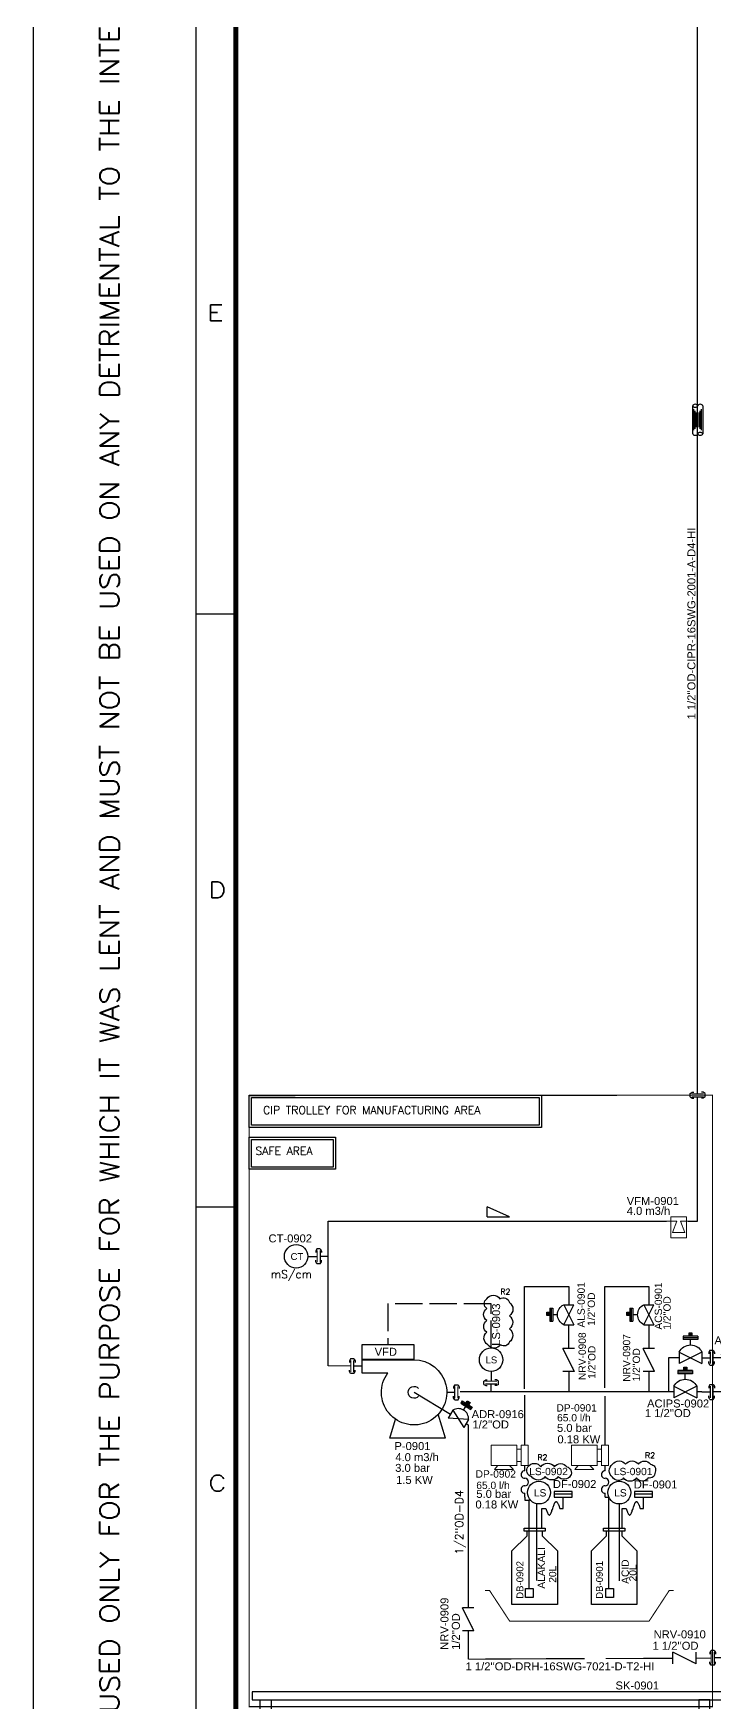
# Model space of a CAD drawing. Header units: millimetres. Extents: x -6754 to 5895, y -4820 to 1016.
# Drawn here: x -4060 to -3762, y -2009 to -1278 of the extents above; entities that cross this region are included whole.
import ezdxf
from ezdxf.enums import TextEntityAlignment as Align

# ---------------------------------------------------------------- set-up
doc = ezdxf.new("R2010")
doc.units = ezdxf.units.MM
for name, pattern in [('ACAD_ISO02W100', [15, 12, -3]), ('ACAD_ISO04W100', [30.5, 24, -3, 0.5, -3]), ('HIDDEN', [0.375, 0.25, -0.125])]:
    doc.linetypes.add(name, pattern=pattern)
doc.layers.get('0').update_dxf_attribs({"linetype": 'CONTINUOUS'})
for name, color, linetype in [('A---SIGLD-CONN-EL', 7, 'CONTINUOUS'), ('E---INDID------', 7, 'CONTINUOUS'), ('E---INDID-TEXT-25-35', 2, 'CONTINUOUS'), ('P---PEQID------', 7, 'CONTINUOUS'), ('P---PEQID-TEXT-25-35', 2, 'CONTINUOUS'), ('P---PFLTD------', 7, 'CONTINUOUS'), ('P---PFLTD-TEXT-18-25', 3, 'CONTINUOUS'), ('P---PLINB-3', 7, 'CONTINUOUS'), ('P---PLINB-62023', 7, 'CONTINUOUS'), ('P---PLINB-62028', 7, 'CONTINUOUS'), ('P---PLINB-ACS002', 7, 'CONTINUOUS'), ('P---PLINB-ALS002', 7, 'CONTINUOUS'), ('P---PLINB-CIPS008', 7, 'CONTINUOUS'), ('P---PLINB-CIPS024', 7, 'CONTINUOUS'), ('P---PLINB-CIPS040', 7, 'CONTINUOUS'), ('P---PLINB-DRH009', 7, 'CONTINUOUS'), ('P---PLINB-DROD060', 7, 'CONTINUOUS'), ('P---PLINB-P108', 7, 'CONTINUOUS'), ('P---PLINB-P334', 7, 'CONTINUOUS'), ('P---PLINB-P336', 7, 'CONTINUOUS'), ('P---PLIND-TEXT-25-35', 2, 'CONTINUOUS'), ('P---PUMPD------', 7, 'CONTINUOUS'), ('P---PUMPD-TEXT-18-25', 3, 'CONTINUOUS'), ('P---PUMPD-TEXT-25-35', 2, 'CONTINUOUS'), ('P---PVLSD-TEXT-18-25', 3, 'CONTINUOUS'), ('P---PVLSD-TEXT-25-35', 2, 'CONTINUOUS'), ('P---STRND------', 7, 'CONTINUOUS'), ('P---STRND-TEXT-18-25', 3, 'CONTINUOUS'), ('P---STRND-TEXT-25-35', 2, 'CONTINUOUS'), ('P---TANKB-V02', 7, 'CONTINUOUS'), ('P---TANKB-V09', 7, 'CONTINUOUS'), ('SHEET', 7, 'CONTINUOUS'), ('VALVE', 6, 'CONTINUOUS'), ('valves', 3, 'CONTINUOUS')]:
    doc.layers.add(name, color=color, linetype=linetype)
doc.styles.add('ISO', font='isocp')
doc.styles.add('ROMANS', font='romans.shx')
doc.styles.add('ROMANT', font='romant.shx')
doc.styles.get("Standard").update_dxf_attribs({"font": 'arial.ttf'})
doc.dimstyles.get("Standard").update_dxf_attribs({"dimtxt": 2.5, "dimasz": 2.5, "dimexe": 1.25, "dimexo": 0.625, "dimtad": 1, "dimdec": 4, "dimdsep": 46, "dimlunit": 6, "dimtxsty": 'STANDARD', "dimcen": 2.5, "dimadec": 0, "dimazin": 0, "dimtfac": 1, "dimtdec": 4, "dimtmove": 0, "dimatfit": 3, "dimfxl": 1, "dimtolj": 1, "dimtzin": 0, "dimarcsym": 0})

# ---------------------------------------------------------------- blocks, each defined once
blk = doc.blocks.new('SKID')
for points in [[(11266.3, 1141.7), (10943.6, 1141.7), (10943.6, 1136.1), (11266.3, 1136.1)], [(10949, 1136.1), (10956.5, 1136.1), (10956.5, 1126.1), (10949, 1126.1)], [(11256.3, 1136.1), (11248.8, 1136.1), (11248.8, 1126.1), (11256.3, 1126.1)], [(10944.8, 1126.1), (10960.7, 1126.1), (10960.7, 1124.1), (10944.8, 1124.1)], [(11260.5, 1126.1), (11244.7, 1126.1), (11244.7, 1124.1), (11260.5, 1124.1)]]:
    blk.add_lwpolyline(points, close=True)
blk = doc.blocks.new('phi_158624404113')
at = {"color": 0, "linetype": 'ByBlock'}
blk.add_blockref('SKID', (-10944.8, -1124.1), dxfattribs=at)
at = {"flags": 1}
blk.add_attdef('PHI_CONNECTIONPOINT', (7.9, 0), '', height=0.1, dxfattribs=at)
for tag, p in [('USER1', (15.1, 7.4)), ('CODE', (15.2, 3.4))]:
    blk.add_attdef(tag, p, '', height=3.5)
blk = doc.blocks.new('rytu')
at = {"color": 1, "linetype": 'ByBlock'}
for p, q in [((65.11, 87.99), (90.51, 87.99)), ((90.51, 81.64), (77.81, 81.64)), ((90.51, 87.99), (90.51, 81.64)), ((49.82, 49.77), (53.34, 61.46)), ((76.91, 49.77), (74.12, 59.05)), ((49.82, 49.77), (76.91, 49.77))]:
    blk.add_line(p, q, dxfattribs=at)
blk.add_arc((65.11, 72.11), 15.87, 90, 36.8699, dxfattribs=at)
blk.add_arc((65.11, 72.11), 2.9, 221.07041, 138.92959)
blk = doc.blocks.new('phi_15864180886')
at = {"color": 0, "linetype": 'ByBlock'}
blk.add_blockref('rytu', (-65.11, -72.11), dxfattribs=at)
at = {"flags": 1}
for tag, p in [('PHI_CONNECTIONPOINT', (25.4, 12.7)), ('PHI_INSERTPOINT', (0, 0))]:
    blk.add_attdef(tag, p, '', height=0.1, dxfattribs=at)
blk.add_attdef('PHI_CONNECTIONPOINT', (-15.87, 0), '', height=0.1, rotation=180, dxfattribs=at)
for tag, p in [('TAG_PRJ', (-7.43, -28.36)), ('CODE', (-4.75, -31.79)), ('DNCALC', (-4.75, -34.65))]:
    blk.add_attdef(tag, p, '', height=2.5)
blk = doc.blocks.new('rgyjryjyfrjfhjgfgj')
at = {"color": 0, "linetype": 'ByBlock'}
for p, q in [((716.48, 396.87), (717.39, 397.41)), ((716.48, 395.42), (717.39, 394.88)), ((717.39, 397.41), (718.05, 397.41)), ((717.39, 394.88), (718.05, 394.88)), ((722.07, 397.41), (721.4, 397.41)), ((722.07, 394.88), (721.4, 394.88)), ((722.97, 396.87), (722.07, 397.41)), ((722.97, 395.42), (722.07, 394.88)), ((722.97, 395.42), (722.97, 396.87))]:
    blk.add_line(p, q, dxfattribs=at)
at = {"color": 6, "linetype": 'ByBlock'}
blk.add_line((719.73, 391.95), (719.73, 395.48), dxfattribs=at)
at = {"color": 1, "linetype": 'ByBlock', "lineweight": 15}
blk.add_lwpolyline([(717.23, 396.8), (722.23, 396.8)], dxfattribs=at)
at = {"color": 6, "linetype": 'ByBlock'}
blk.add_lwpolyline([(717.23, 395.48), (722.23, 395.48)], dxfattribs=at)
blk = doc.blocks.new('phi_158624437617')
at = {"color": 0, "linetype": 'ByBlock'}
blk.add_line((-3.24, 3.47), (-3.24, 4.92), dxfattribs=at)
blk.add_blockref('rgyjryjyfrjfhjgfgj', (-719.73, -391.95), dxfattribs=at)
at = {"flags": 1}
for p, rotation in [((0, 4.85), 90), ((0, 0), 270)]:
    blk.add_attdef('PHI_CONNECTIONPOINT', p, '', height=0.1, rotation=rotation, dxfattribs=at)
blk = doc.blocks.new('phi_15825218758')
at = {"color": 0, "linetype": 'ByBlock'}
blk.add_line((-3.24, 3.47), (-3.24, 4.92), dxfattribs=at)
blk.add_blockref('rgyjryjyfrjfhjgfgj', (-719.73, -391.95), dxfattribs=at)
at = {"flags": 1}
for p, rotation in [((0, 4.85), 90), ((0, 0), 270)]:
    blk.add_attdef('PHI_CONNECTIONPOINT', p, '', height=0.1, rotation=rotation, dxfattribs=at)
blk = doc.blocks.new('ADV')
at = {"color": 6}
blk.add_arc((1709.4, 811.99), 5.59, 26.56505, 153.43495, dxfattribs=at)
at = {"layer": 'VALVE'}
for p, q in [((1706.18, 821.46), (1712.63, 821.46)), ((1706.18, 821.46), (1706.18, 819.98)), ((1706.18, 820.72), (1712.63, 820.72)), ((1706.18, 819.98), (1712.63, 819.98)), ((1709.4, 817.58), (1709.4, 819.98)), ((1712.63, 821.46), (1712.63, 819.98)), ((1704.4, 814.49), (1704.4, 809.49)), ((1714.4, 814.49), (1704.4, 809.49)), ((1704.4, 814.49), (1714.4, 809.49)), ((1714.4, 814.49), (1714.4, 809.49))]:
    blk.add_line(p, q, dxfattribs=at)
blk = doc.blocks.new('phi_15863337230')
at = {"color": 0, "linetype": 'ByBlock'}
blk.add_blockref('ADV', (-1709.4, -811.99), dxfattribs=at)
at = {"flags": 1}
blk.add_attdef('PHI_CONNECTIONPOINT', (-5, 0), '', height=0.1, rotation=180, dxfattribs=at)
for tag, p in [('PHI_INSERTPOINT', (0, 0)), ('PHI_CONNECTIONPOINT', (5, 0))]:
    blk.add_attdef(tag, p, '', height=0.1, dxfattribs=at)
for tag, p in [('PRJ_TAG_B', (-8.12, -5.93)), ('DNCALC', (-3.96, -9.44))]:
    blk.add_attdef(tag, p, '', height=2.5)
blk = doc.blocks.new('kikikikikikik')
at = {"color": 1, "lineweight": 15}
for p, q in [((679.93, 376.25), (679.93, 385.18)), ((679.93, 385.18), (691.15, 385.18)), ((691.15, 385.18), (691.15, 376.19)), ((693.06, 383.47), (691.15, 383.47)), ((693.06, 385.18), (693.06, 376.19)), ((694.44, 385.18), (693.06, 385.18)), ((693.06, 385.18), (696.13, 385.18)), ((696.13, 385.18), (696.13, 376.25)), ((691.15, 376.25), (679.93, 376.25)), ((681.31, 374.58), (682.64, 376.19)), ((681.31, 374.58), (689.63, 374.58)), ((689.63, 374.58), (688.03, 376.19)), ((693.06, 378.09), (691.15, 378.09)), ((696.13, 376.25), (693.06, 376.25))]:
    blk.add_line(p, q, dxfattribs=at)
blk = doc.blocks.new('phi_154019329128')
at = {"color": 0, "linetype": 'ByBlock'}
blk.add_blockref('kikikikikikik', (-693.06, -380.69), dxfattribs=at)
at = {"flags": 1}
for p, rotation in [((1.54, 4.5), 90), ((1.54, -4.43), 270)]:
    blk.add_attdef('PHI_CONNECTIONPOINT', p, '', height=0.1, rotation=rotation, dxfattribs=at)
at = {"color": 7}
for tag, p in [('FLOWRATE', (-20.09, -16.38)), ('CODE', (-13.36, -12.07))]:
    blk.add_attdef(tag, p, '', height=3.2, dxfattribs=at)
blk = doc.blocks.new('GHH')
for p, q in [((12154.99, 619.47), (12154.99, 621.78)), ((12154.99, 607.98), (12154.99, 609.65))]:
    blk.add_line(p, q)
for centre, start, end in [((12154.99, 617.83), 89.9951, 270.0188), ((12154.99, 614.56), 270.0188, 89.9951), ((12154.99, 611.29), 89.9951, 270.0188)]:
    blk.add_arc(centre, 1.64, start, end)
blk = doc.blocks.new('phi_154019342531')
at = {"color": 0, "linetype": 'ByBlock'}
blk.add_blockref('GHH', (-12154.99, -621.78), dxfattribs=at)
at = {"flags": 1}
for p, rotation in [((0, 0), 90), ((0, -13.8), 270)]:
    blk.add_attdef('PHI_CONNECTIONPOINT', p, '', height=0.1, rotation=rotation, dxfattribs=at)
blk = doc.blocks.new('jiiikololol')
at = {"color": 2, "const_width": 0.5, "elevation": 0.5}
blk.add_lwpolyline([(759.91, 319.52), (757.75, 319.52), (748.24, 305.04), (682.17, 305.04), (672.66, 319.52), (670.5, 319.52)], dxfattribs=at)
blk = doc.blocks.new('phi_154019885534')
at = {"color": 0, "linetype": 'ByBlock'}
blk.add_blockref('jiiikololol', (-715.21, -305.04, -0.5), dxfattribs=at)
at = {"flags": 1}
blk.add_attdef('PHI_CONNECTIONPOINT', (0, 0), '', height=0.1, rotation=270, dxfattribs=at)
blk = doc.blocks.new('rfg')
at = {"color": 6}
blk.add_arc((61.38, 246.64), 5.59, 26.56505, 153.43495, dxfattribs=at)
at = {"layer": 'VALVE'}
for p, q in [((58.15, 256.1), (64.61, 256.1)), ((58.15, 256.1), (58.15, 254.62)), ((58.15, 255.36), (64.61, 255.36)), ((58.15, 254.62), (64.61, 254.62)), ((61.38, 252.23), (61.38, 254.62)), ((64.61, 256.1), (64.61, 254.62)), ((56.38, 249.14), (56.38, 244.14)), ((66.38, 249.14), (56.38, 244.14)), ((56.38, 249.14), (66.38, 244.14)), ((66.38, 249.14), (66.38, 244.14))]:
    blk.add_line(p, q, dxfattribs=at)
blk = doc.blocks.new('phi_153974993824')
at = {"color": 0, "linetype": 'ByBlock', "xscale": 0.8775000000000001, "yscale": 0.8775000000000001, "zscale": 0.8775000000000001}
blk.add_blockref('rfg', (-53.86, -216.43), dxfattribs=at)
at = {"flags": 1}
blk.add_attdef('PHI_CONNECTIONPOINT', (-4.39, 0), '', height=0.0877, rotation=180, dxfattribs=at)
for tag, p in [('PHI_INSERTPOINT', (0, 0)), ('PHI_CONNECTIONPOINT', (4.39, 0))]:
    blk.add_attdef(tag, p, '', height=0.0877, dxfattribs=at)
at = {"color": 7}
for tag, p in [('DNCALC', (-4.58, -10.09)), ('CODE', (-4.34, -5.97))]:
    blk.add_attdef(tag, p, '', height=3.2, dxfattribs=at)
blk = doc.blocks.new('DGRHTHTGBBHG')
at = {"color": 0, "linetype": 'ByBlock'}
blk.add_circle((238.77, 518.2), 5, dxfattribs=at)
blk = doc.blocks.new('phi_1539600626106')
at = {"color": 0, "linetype": 'ByBlock'}
blk.add_blockref('DGRHTHTGBBHG', (-238.77, -518.2), dxfattribs=at)
at = {"color": 7}
for tag, p in [('USAGE', (-6.33, 7.8)), ('PID_CODE', (-2.24, -1.73))]:
    blk.add_attdef(tag, p, '', height=3.2, dxfattribs=at)
at = {"flags": 1}
for p, rotation in [((-5, 0), 180), ((0, 5), 90), ((0, -5), 270)]:
    blk.add_attdef('PHI_CONNECTIONPOINT', p, '', height=0.1, rotation=rotation, dxfattribs=at)
blk.add_attdef('PHI_CONNECTIONPOINT', (5, 0), '', height=0.1, dxfattribs=at)
blk = doc.blocks.new('phi_156034336324')
at = {"color": 0, "linetype": 'ByBlock'}
for p, q in [((-9.31, 8.69), (-9.31, 13.59)), ((-7.78, 8.69), (-9.31, 8.69)), ((0, 8.69), (-1.7, 8.69)), ((0, 0), (0, 8.69))]:
    blk.add_line(p, q, dxfattribs=at)
for points in [[(-5.39, 13.59), (-13.23, 13.59), (-13.23, 16.07), (-5.39, 16.07), (-5.39, 13.59), (-5.39, 13.59)], [(-13.23, 14.83), (-5.39, 14.83), (-5.39, 14.83)], [(-1.7, 8.69), (-1.89, 8.14), (-2.03, 7.74), (-2.14, 7.45), (-2.3, 7.04), (-2.38, 6.85), (-2.46, 6.67), (-2.55, 6.47), (-2.64, 6.32), (-2.71, 6.19), (-2.77, 6.09), (-2.88, 5.95), (-2.97, 5.86), (-3.03, 5.81), (-3.13, 5.77), (-3.22, 5.75), (-3.32, 5.76), (-3.4, 5.8), (-3.47, 5.86), (-3.54, 5.92), (-3.65, 6.06), (-3.74, 6.18), (-3.86, 6.4), (-3.99, 6.66), (-4.08, 6.87), (-4.17, 7.07), (-4.31, 7.45), (-4.42, 7.74), (-4.58, 8.21), (-4.74, 8.69), (-4.93, 9.25), (-5.06, 9.65), (-5.17, 9.95), (-5.32, 10.37), (-5.4, 10.56), (-5.48, 10.75), (-5.57, 10.95), (-5.65, 11.1), (-5.73, 11.23), (-5.79, 11.32), (-5.91, 11.46), (-5.99, 11.54), (-6.06, 11.59), (-6.16, 11.62), (-6.26, 11.63), (-6.37, 11.59), (-6.46, 11.54), (-6.55, 11.47), (-6.62, 11.39), (-6.75, 11.23), (-6.84, 11.09), (-6.98, 10.84), (-7.12, 10.57), (-7.22, 10.35), (-7.39, 9.94), (-7.5, 9.62), (-7.58, 9.38), (-7.69, 9.03), (-7.78, 8.69)]]:
    blk.add_lwpolyline(points, dxfattribs=at)
blk.add_attdef('CODE', (-16.66, 18.93), '', height=2)
at = {"flags": 1}
for p, rotation in [((-13.23, 16.07), 180), ((-9.31, 16.07), 90)]:
    blk.add_attdef('PHI_CONNECTIONPOINT', p, '', height=0.08, rotation=rotation, dxfattribs=at)
blk.add_attdef('PHI_CONNECTIONPOINT', (-5.39, 16.07), '', height=0.08, dxfattribs=at)
blk = doc.blocks.new('phi_156034466726')
at = {"color": 0, "linetype": 'ByBlock'}
for points in [[(8.82, 21.35), (8.82, 21.35), (8.82, 20.03), (13.23, 15.62), (13.23, 0), (0, 0), (0, 15.62), (4.41, 20.03), (4.41, 21.35)], [(3.53, 22.23), (3.53, 22.23), (9.7, 22.23), (9.7, 21.35), (3.53, 21.35), (3.53, 22.23)]]:
    blk.add_lwpolyline(points, dxfattribs=at)
blk.add_attdef('CODE', (3.3, 1.64), '', height=2)
at = {"flags": 1}
blk.add_attdef('PHI_INSERTPOINT', (6.61, 0), '', height=0.08, dxfattribs=at)
blk = doc.blocks.new('phi_15864195919')
at = {"color": 0, "linetype": 'ByBlock'}
blk.add_circle((-5.14, 0), 5.14, dxfattribs=at)
blk.add_text('CT', height=3, dxfattribs=at).set_placement((-7.59, -1.59))
at = {"flags": 1}
for tag in ['PHI_CONNECTIONPOINT', 'PHI_INSERTPOINT']:
    blk.add_attdef(tag, (-10.29, 0), '', height=0.1, rotation=180, dxfattribs=at)
blk.add_attdef('DEVICE', (0.66, -2), '', height=3.2)
blk = doc.blocks.new('phi_158642379013')
at = {"color": 0, "linetype": 'ByBlock'}
blk.add_line((0, 4.27), (0, 0), dxfattribs=at)
blk.add_circle((0, 9.41), 5.14, dxfattribs=at)
blk.add_text('LS', height=3, dxfattribs=at).set_placement((-2.45, 7.82))
blk.add_attdef('USAGE', (1.49, 15.52), '', height=3, rotation=90)
at = {"flags": 1}
for tag in ['PHI_CONNECTIONPOINT', 'PHI_INSERTPOINT']:
    blk.add_attdef(tag, (0, 0), '', height=0.1, rotation=270, dxfattribs=at)
blk = doc.blocks.new('phi-a1praj')
at = {"color": 7}
for p, q in [((20.15, 594), (20.15, 0)), ((25.12, 589.03), (25.12, 4.97)), ((20.15, 294.51), (25.12, 294.51)), ((20.15, 220.88), (25.12, 220.88))]:
    blk.add_line(p, q, dxfattribs=at)
blk.add_lwpolyline([(0, 594), (841, 594), (841, 0), (0, 0)], close=True)
at = {"color": 7, "const_width": 0.597}
blk.add_lwpolyline([(836.03, 4.97), (836.03, 589.03), (25.12, 589.03), (25.12, 4.97)], close=True, dxfattribs=at)
at = {"color": 7, "style": 'ROMANS', "width": 1.25}
for s, p in [('E', (22.58, 331.85)), ('D', (22.83, 260.23)), ('C', (22.83, 186.6))]:
    blk.add_text(s, height=1.99, dxfattribs=at).set_placement(p, align=Align.MIDDLE)
at = {"style": 'ISO', "flags": 1}
for tag, p in [('$UR', (836.03, 589.03)), ('$LL', (25.12, 4.97)), ('$INSERT', (836.03, 4.97))]:
    blk.add_attdef(tag, p, '', height=2.5, dxfattribs=at)
at = {"layer": 'SHEET', "color": 7, "style": 'ROMANS', "width": 1.1}
blk.add_text('THIS PRINT IS THE PROPERTY OF Praj HiPurity Systems Limited IT IS TO BE USED ONLY FOR THE PURPOSE FOR WHICH IT WAS LENT AND MUST NOT BE USED ON ANY DETRIMENTAL TO THE INTEREST OF THIS COMPANY AND IT IS SUBJECT TO RETURN ON DEMAND.', height=2.4, rotation=90, dxfattribs=at).set_placement((10.65, 20.49))
blk = doc.blocks.new('A$C0A306272')
at = {"ltscale": 500}
blk.add_line((42.4, 28.9, 2.2), (52.2, 28.9, 2.2), dxfattribs=at)
at = {"layer": 'valves', "lineweight": 9}
for p, q in [((23, 28.9, 2.2), (0, 28.9, 2.2)), ((23, 28.9, 2.2), (15.4, 9.2, 2.2)), ((52.2, 28.9, 2.2), (29.2, 28.9, 2.2)), ((29.2, 28.9, 2.2), (36.8, 9.2, 2.2))]:
    blk.add_line(p, q, dxfattribs=at)
at = {"layer": 'valves', "lineweight": 9, "elevation": 2.2}
blk.add_lwpolyline([(12.3, 36.7), (12.3, 0), (39.9, 0), (39.9, 36.7)], close=True, dxfattribs=at)
blk.add_lwpolyline([(15.4, 9.2), (36.8, 9.2)], dxfattribs=at)
blk = doc.blocks.new('phi_16766178632')
at = {"color": 0, "linetype": 'ByBlock', "xscale": 0.25, "yscale": 0.25, "zscale": 0.25}
blk.add_blockref('A$C0A306272', (0, -7.23, -0.55), dxfattribs=at)
at = {"flags": 1}
for tag, p in [('PHI_CONNECTIONPOINT', (0, 0)), ('PHI_INSERTPOINT', (13.05, 0)), ('PHI_CONNECTIONPOINT', (13.05, 0))]:
    blk.add_attdef(tag, p, '', height=0.1, dxfattribs=at)
at = {"color": 7}
for tag, p in [('USER1', (-0.42, -18.1)), ('CODE', (-0.25, -12.23))]:
    blk.add_attdef(tag, p, '', height=3.5, dxfattribs=at)
blk = doc.blocks.new('phi_16780896821')
at = {"color": 0, "linetype": 'ByBlock'}
blk.add_blockref('ADV', (-1709.4, -811.99), dxfattribs=at)
at = {"flags": 1}
blk.add_attdef('PHI_CONNECTIONPOINT', (-5, 0), '', height=0.1, rotation=180, dxfattribs=at)
for tag, p in [('PHI_INSERTPOINT', (0, 0)), ('PHI_CONNECTIONPOINT', (5, 0))]:
    blk.add_attdef(tag, p, '', height=0.1, dxfattribs=at)
at = {"color": 7}
for tag, p in [('PRJ_TAG_B', (-12.54, -6.47)), ('DNCALC', (-8.39, -11.88))]:
    blk.add_attdef(tag, p, '', height=3.5, dxfattribs=at)
blk = doc.blocks.new('A$C66D9105F')
at = {"color": 5}
for p, q in [((0, 0), (0, 4.35)), ((9.77, 0), (0, 4.35)), ((0, 0), (9.77, 0))]:
    blk.add_line(p, q, dxfattribs=at)
blk = doc.blocks.new('gbng')
at = {"color": 0, "linetype": 'Continuous'}
for p, q in [((102.1, 150.2), (146.6, 150.2)), ((146.6, 134.5), (102.1, 134.5))]:
    blk.add_line(p, q, dxfattribs=at)
at = {"color": 1, "linetype": 'Continuous'}
for p, q in [((107.8, 148.3), (140.9, 148.3)), ((107.8, 136.4), (140.9, 136.4)), ((110.2, 146.3), (138.5, 146.3)), ((110.2, 138.4), (138.5, 138.4)), ((112.6, 144.4), (136.1, 144.4)), ((112.6, 140.3), (136.1, 140.3))]:
    blk.add_line(p, q, dxfattribs=at)
at = {"color": 0, "linetype": 'Continuous'}
for centre, start_param, end_param in [((102.1, 146.3), 0, 3.141593), ((146.6, 138.4), 3.141593, 6.283185)]:
    blk.add_ellipse(centre, major_axis=(0, 3.93), ratio=0.568604, start_param=start_param, end_param=end_param, dxfattribs=at)
at = {"color": 0, "linetype": 'Continuous', "extrusion": (0, 0, -1)}
for centre, major_axis in [((102.1, 138.4), (0, -3.93)), ((146.6, 146.3), (0, 3.93))]:
    blk.add_ellipse(centre, major_axis=major_axis, ratio=0.568604, dxfattribs=at)
blk = doc.blocks.new('phi_16781898880')
at = {"color": 0, "linetype": 'ByBlock', "xscale": 0.395994, "yscale": 0.395994, "zscale": 0.395994}
blk.add_blockref('gbng', (-40.4, -56.4), dxfattribs=at)
at = {"flags": 1}
for p, rotation in [((0, 0), 180), ((17.6, 0), 90)]:
    blk.add_attdef('PHI_INSERTPOINT', p, '', height=0.1, rotation=rotation, dxfattribs=at)
blk = doc.blocks.new('A$C73A0612B')
at = {"layer": 'VALVE'}
for p, q in [((0, 12.6), (0, 0)), ((25.3, 12.6), (25.3, 0))]:
    blk.add_line(p, q, dxfattribs=at)
at = {"color": 6}
blk.add_leader([(25.3, 12.6), (0, 0)], dimstyle='STANDARD', override={"dimasz": 5}, dxfattribs=at)
blk = doc.blocks.new('phi_15826258899')
at = {"color": 0, "linetype": 'ByBlock', "xscale": 0.4, "yscale": 0.4, "zscale": 0.4}
blk.add_blockref('A$C73A0612B', (-5.05, -2.53), dxfattribs=at)
at = {"flags": 1}
blk.add_attdef('PHI_CONNECTIONPOINT', (-5.05, 0), '', height=0.1, rotation=180, dxfattribs=at)
for tag, p in [('PHI_INSERTPOINT', (0, 0)), ('PHI_CONNECTIONPOINT', (5.05, 0))]:
    blk.add_attdef(tag, p, '', height=0.1, dxfattribs=at)
for tag, p in [('TAG_PRJ', (-5.8, -5.6)), ('CODE', (-3.82, -8.78)), ('DNCALC', (-3.82, -12.17))]:
    blk.add_attdef(tag, p, '', height=2.5)
blk = doc.blocks.new('phi_154020119949')
at = {"color": 0, "linetype": 'ByBlock', "xscale": 0.4, "yscale": 0.4, "zscale": 0.4}
blk.add_blockref('A$C73A0612B', (-5.05, -2.53), dxfattribs=at)
at = {"flags": 1}
blk.add_attdef('PHI_CONNECTIONPOINT', (-5.05, 0), '', height=0.1, rotation=180, dxfattribs=at)
for tag, p in [('PHI_INSERTPOINT', (0, 0)), ('PHI_CONNECTIONPOINT', (5.05, 0))]:
    blk.add_attdef(tag, p, '', height=0.1, dxfattribs=at)
at = {"color": 7}
for tag, p in [('CODE', (-4.87, -8.06)), ('DNCALC', (-4.87, -12.33))]:
    blk.add_attdef(tag, p, '', height=3.2, dxfattribs=at)

msp = doc.modelspace()

# ---------------------------------------------------------------- hatches: boundary and pattern name
h = msp.add_hatch(color=1)
h.dxf.hatch_style = 1
h.paths.add_polyline_path([(-3833.69, -1839.3), (-3833.69, -1837.85), (-3834.93, -1837.85), (-3834.93, -1839.3)])
h = msp.add_hatch(color=1)
h.dxf.hatch_style = 1
h.paths.add_polyline_path([(-3798.64, -1839.3), (-3798.64, -1837.85), (-3799.88, -1837.85), (-3799.88, -1839.3)])
h = msp.add_hatch(color=1)
h.dxf.hatch_style = 1
h.paths.add_polyline_path([(-3771.45, -1848.32), (-3771.45, -1846.87), (-3772.69, -1846.87), (-3772.69, -1848.32)])
h = msp.add_hatch(color=1)
h.dxf.hatch_style = 1
h.paths.add_polyline_path([(-3773.76, -1863.3), (-3773.76, -1861.85), (-3775, -1861.85), (-3775, -1863.3)])
h = msp.add_hatch(color=1)
h.dxf.hatch_style = 1
h.paths.add_polyline_path([(-3870.39, -1877.67), (-3869.14, -1878.41), (-3868.51, -1877.35), (-3869.75, -1876.61)])

# ---------------------------------------------------------------- linework, layer by layer
for p, q in [((-3939.48, -1813.43), (-3935.45, -1813.43)), ((-3844.6, -1918.76), (-3844.6, -1920.1)), ((-3844.6, -1920.1), (-3842.66, -1920.1)), ((-3842.66, -1958.74), (-3842.66, -1920.1)), ((-3809.46, -1918.76), (-3807.86, -1918.76)), ((-3807.86, -1958.74), (-3807.86, -1918.76)), ((-3839.54, -1921.62), (-3839.54, -1955.19)), ((-3803.27, -1921.76), (-3803.27, -1955.33))]:
    msp.add_line(p, q)
at = {"color": 190}
for p, q in [((-3844.75, -1871.32), (-3844.75, -1826.6)), ((-3844.75, -1826.6), (-3825.39, -1826.6)), ((-3825.39, -1826.6), (-3825.39, -1834.58)), ((-3825.39, -1853.7), (-3825.39, -1843.36)), ((-3844.75, -1874.21), (-3844.75, -1896.03))]:
    msp.add_line(p, q, dxfattribs=at)
at = {"color": 241}
for p, q in [((-3809.62, -1870.93), (-3809.62, -1826.6)), ((-3809.62, -1826.6), (-3790.34, -1826.6)), ((-3790.34, -1826.6), (-3790.34, -1834.58)), ((-3809.62, -1874.59), (-3809.62, -1896.03))]:
    msp.add_line(p, q, dxfattribs=at)
at = {"color": 34, "linetype": 'HIDDEN', "ltscale": 100, "const_width": 0.5}
msp.add_lwpolyline([(-3965.2, -2010.43), (-3762.47, -2010.43), (-3762.47, -1742.91), (-3965.2, -1743.12)], close=True, dxfattribs=at)
at = {"color": 1}
for points in [[(-3837.25, -1756.99), (-3965.2, -1756.99), (-3965.2, -1742.92), (-3837.25, -1742.92)], [(-3838.25, -1755.99), (-3964.2, -1755.99), (-3964.2, -1743.92), (-3838.25, -1743.92)], [(-3927.45, -1775.34), (-3965.2, -1775.34), (-3965.2, -1761.27), (-3927.45, -1761.27)], [(-3928.45, -1774.34), (-3964.2, -1774.34), (-3964.2, -1762.27), (-3928.45, -1762.27)], [(-3834.93, -1837.85), (-3833.69, -1837.85), (-3833.69, -1839.3), (-3834.93, -1839.3)], [(-3799.88, -1837.85), (-3798.64, -1837.85), (-3798.64, -1839.3), (-3799.88, -1839.3)], [(-3772.69, -1846.87), (-3771.45, -1846.87), (-3771.45, -1848.32), (-3772.69, -1848.32)], [(-3775, -1861.85), (-3773.76, -1861.85), (-3773.76, -1863.3), (-3775, -1863.3)], [(-3868.51, -1877.35), (-3869.14, -1878.41), (-3870.39, -1877.67), (-3869.75, -1876.61)]]:
    msp.add_lwpolyline(points, close=True, dxfattribs=at)
for points in [[(-3861.23, -1831.98, -0.520567), (-3855.47, -1831.98, -0.520567), (-3851.32, -1833.59, -0.520567), (-3851.32, -1839.5, -0.520567), (-3851.32, -1845.09, -0.520567), (-3851.32, -1850.9, -0.520567), (-3855.2, -1852.12, -0.520567), (-3860.8, -1852.12, -0.520567), (-3861.23, -1846.65, -0.520567), (-3861.23, -1841.54, -0.520567), (-3861.23, -1836.24, -0.520567)], [(-3843.23, -1905.5, -0.520567), (-3837.57, -1905.5, -0.520567), (-3831.65, -1905.5, -0.520567), (-3826.19, -1905.5, -0.520567), (-3824.61, -1909.36, -0.520567), (-3829.92, -1909.78, -0.520567), (-3835.64, -1909.78, -0.520567), (-3841.59, -1909.78, -0.520567)], [(-3806.16, -1904.35, -0.520567), (-3800.49, -1904.35, -0.520567), (-3794.89, -1904.35, -0.520567), (-3789.61, -1904.35, -0.520567), (-3787.62, -1907.85, -0.520567), (-3790.56, -1910.38, -0.520567), (-3795.79, -1910.38, -0.520567), (-3801.37, -1910.38, -0.520567), (-3806.16, -1910.06, -0.520567)]]:
    msp.add_lwpolyline(points, format="xyb", close=True, dxfattribs=at)
for points in [[(-3915.88, -1858.63), (-3893.02, -1858.63), (-3893.02, -1852.12), (-3915.88, -1852.12)], [(-3844.35, -1958.74), (-3840.98, -1958.74), (-3840.98, -1962.64), (-3844.35, -1962.64)], [(-3809.21, -1958.74), (-3805.84, -1958.74), (-3805.84, -1962.64), (-3809.21, -1962.64)]]:
    msp.add_lwpolyline(points, close=True)
at = {"layer": 'A---SIGLD-CONN-EL', "color": 3, "linetype": 'ACAD_ISO02W100'}
for points in [[(-3859.33, -1834.22), (-3904.45, -1834.22)], [(-3904.45, -1834.22), (-3904.45, -1852.12)], [(-3859.33, -1853.51), (-3859.33, -1834.22)]]:
    msp.add_lwpolyline(points, dxfattribs=at)
at = {"layer": 'P---PLINB-62023', "color": 62, "linetype": 'Continuous', "ltscale": 0.1}
for points in [[(-3768.97, -1798.05), (-3768.97, -1747.11)], [(-3930.6, -1813.43), (-3930.6, -1798.05)], [(-3930.6, -1798.05), (-3783.78, -1798.05)], [(-3783.78, -1798.05), (-3782.58, -1798.05)], [(-3770.73, -1798.05), (-3768.97, -1798.05)], [(-3930.6, -1861.33), (-3930.6, -1813.43)], [(-3920.73, -1861.49), (-3930.6, -1861.33)]]:
    msp.add_lwpolyline(points, dxfattribs=at)
at = {"layer": 'P---PLINB-62028', "color": 62, "linetype": 'Continuous', "ltscale": 0.1}
msp.add_lwpolyline([(-3768.97, -1742.25), (-3768.97, -1226.67)], dxfattribs=at)
at = {"layer": 'P---PLINB-ACS002', "color": 241, "linetype": 'Continuous'}
for points in [[(-3790.34, -1843.36), (-3790.34, -1853.7)], [(-3790.34, -1863.8), (-3790.34, -1872.76)]]:
    msp.add_lwpolyline(points, dxfattribs=at).dxf.unprotected_set("ltscale", 0)
at = {"layer": 'P---PLINB-ALS002', "color": 190, "linetype": 'Continuous'}
msp.add_lwpolyline([(-3825.39, -1863.8), (-3825.39, -1872.76)], dxfattribs=at).dxf.unprotected_set("ltscale", 0)
at = {"layer": 'P---PLINB-CIPS040', "color": 62, "linetype": 'Continuous', "ltscale": 0.1}
for points in [[(-3777.07, -1857.79), (-3781.7, -1857.82)], [(-3781.7, -1857.82), (-3781.7, -1872.76)], [(-3645.95, -1857.79), (-3762.21, -1857.77)]]:
    msp.add_lwpolyline(points, dxfattribs=at)
at = {"layer": 'P---PLINB-DRH009', "color": 240, "linetype": 'ACAD_ISO04W100', "const_width": 0.5}
for points in [[(-3827.49, -1989.43), (-3869.35, -1989.66)], [(-3820.72, -1989.43), (-3827.49, -1989.43)], [(-3818.46, -1989.42), (-3820.72, -1989.43)], [(-3809.28, -1989.4), (-3779.76, -1989.27)], [(-3769.66, -1989.19), (-3763.07, -1989.19)]]:
    msp.add_lwpolyline(points, dxfattribs=at)
at = {"layer": 'P---PLINB-DROD060', "color": 7, "linetype": 'Continuous', "ltscale": 0.1}
msp.add_lwpolyline([(-3869.35, -1977.25), (-3869.35, -1989.66)], dxfattribs=at)
at = {"layer": 'P---PLINB-P334', "color": 62, "linetype": 'Continuous', "ltscale": 0.1}
for points in [[(-3825.39, -1872.76), (-3872.89, -1872.77)], [(-3790.34, -1872.76), (-3825.39, -1872.76)], [(-3781.7, -1872.76), (-3790.34, -1872.76)], [(-3779.38, -1872.77), (-3781.7, -1872.76)], [(-3767.07, -1872.77), (-3769.38, -1872.77)], [(-3645.95, -1872.77), (-3762.21, -1872.77)]]:
    msp.add_lwpolyline(points, dxfattribs=at)
at = {"layer": 'P---PLINB-P336', "color": 7, "linetype": 'Continuous', "ltscale": 0.1}
for points in [[(-3893.02, -1872.92), (-3877.09, -1882.47)], [(-3870.23, -1886.59), (-3869.35, -1887.12)], [(-3869.35, -1887.12), (-3869.35, -1967.15)]]:
    msp.add_lwpolyline(points, dxfattribs=at)

# ---------------------------------------------------------------- block references
at = {"xscale": 3.524766200065415, "yscale": 3.524766200065415, "zscale": 3.524766200065415}
msp.add_blockref('phi-a1praj', (-4059.57, -2570.35), dxfattribs=at)
msp.add_blockref('A$C66D9105F', (-3861.03, -1796.11))
at = {"layer": 'E---INDID------'}
ref = msp.add_blockref('phi_15864195919', (-3939.48, -1813.43), dxfattribs=at)
ref.add_attrib('DEVICE', 'CT-0902', (-3956.7, -1807.33), dxfattribs={"layer": 'E---INDID-TEXT-25-35', "color": 7, "height": 3.5})
ref = msp.add_blockref('phi_1539600626106', (-3838.39, -1916.76), dxfattribs=at)
ref.add_attrib('PID_CODE', 'LS', (-3840.63, -1918.49), dxfattribs={"layer": 'E---INDID-TEXT-25-35', "color": 7, "height": 3.2})
ref = msp.add_blockref('phi_1539600626106', (-3803.25, -1916.76), dxfattribs=at)
ref.add_attrib('PID_CODE', 'LS', (-3805.49, -1918.49), dxfattribs={"layer": 'E---INDID-TEXT-25-35', "color": 7, "height": 3.2})
at = {"layer": 'P---PEQID------', "xscale": 0.7, "yscale": 0.7, "zscale": 0.7, "rotation": 90}
msp.add_blockref('phi_16781898880', (-3768.97, -1453.63), dxfattribs=at)
at = {"layer": 'P---PEQID------', "xscale": 0.9239999999999999, "yscale": 0.9239999999999999, "zscale": 0.9239999999999999}
msp.add_blockref('phi_154019885534', (-3820.7, -1972.98, -9.79), dxfattribs=at)
at = {"layer": 'P---PEQID------'}
ref = msp.add_blockref('phi_158624404113', (-3963.02, -2015.15), dxfattribs=dict(at, xscale=0.6400000000000001, yscale=0.6400000000000001, zscale=0.6400000000000001))
ref.add_attrib('CODE', 'SK-0901', (-3804.91, -2002.92), dxfattribs={"layer": 'P---PEQID-TEXT-25-35', "color": 7, "height": 3.5})
at = {"layer": 'P---PFLTD------'}
ref = msp.add_blockref('phi_156034336324', (-3837.11, -1932.37), dxfattribs=dict(at, xscale=-1))
ref.add_attrib('CODE', 'DF-0902', (-3832.29, -1914.79), dxfattribs={"layer": 'P---PFLTD-TEXT-18-25', "color": 7, "height": 3.5})
ref = msp.add_blockref('phi_156034336324', (-3801.97, -1932.37), dxfattribs=dict(at, xscale=-1))
ref.add_attrib('CODE', 'DF-0901', (-3796.89, -1914.97), dxfattribs={"layer": 'P---PFLTD-TEXT-18-25', "color": 7, "height": 3.5})
at = {"layer": 'P---PLINB-3', "color": 241, "ltscale": 0.1, "rotation": 359.9977122879706}
msp.add_blockref('phi_154019342531', (-3809.46, -1904.96), dxfattribs=at)
at = {"layer": 'P---PLINB-62023'}
msp.add_blockref('phi_158624437617', (-3768.97, -1747.11), dxfattribs=at)
ref = msp.add_blockref('phi_16766178632', (-3783.78, -1798.05), dxfattribs=at)
ref.add_attrib('CODE', 'VFM-0901', (-3799.99, -1790.96), dxfattribs={"layer": 'P---PEQID-TEXT-25-35', "color": 7, "height": 3.5})
at = {"layer": 'P---PLINB-62023', "xscale": -1, "rotation": 90}
msp.add_blockref('phi_15825218758', (-3930.6, -1813.43), dxfattribs=at)
at = {"layer": 'P---PLINB-62023', "rotation": 90.00000000000001}
msp.add_blockref('phi_158624437617', (-3915.88, -1861.49), dxfattribs=at)
at = {"layer": 'P---PLINB-CIPS008', "rotation": 270}
msp.add_blockref('phi_15825218758', (-3767.07, -1872.77), dxfattribs=at)
at = {"layer": 'P---PLINB-CIPS024'}
ref = msp.add_blockref('phi_158642379013', (-3859.33, -1868.06), dxfattribs=at)
ref.add_attrib('USAGE', 'LS-0903', (-3855.4, -1852.55), dxfattribs={"layer": 'E---INDID-TEXT-25-35', "color": 7, "height": 3.5, "rotation": 90})
at = {"layer": 'P---PLINB-CIPS024', "xscale": -1}
msp.add_blockref('phi_15825218758', (-3859.33, -1872.92), dxfattribs=at)
at = {"layer": 'P---PLINB-CIPS024', "xscale": -1, "rotation": 270}
msp.add_blockref('phi_158624437617', (-3878.73, -1872.92), dxfattribs=at)
at = {"layer": 'P---PLINB-CIPS040', "rotation": 270}
msp.add_blockref('phi_15825218758', (-3767.07, -1857.77), dxfattribs=at)
at = {"layer": 'P---PLINB-DRH009', "extrusion": (-1.22465e-16, 7.68816e-32, -1)}
ref = msp.add_blockref('phi_15826258899', (3774.71, -1989.19), dxfattribs=dict(at, rotation=180))
ref.add_attrib('CODE', 'NRV-0910', dxfattribs={"layer": 'P---PVLSD-TEXT-18-25', "color": 7, "height": 3.5}).set_placement((-3765.4, -1977.04), align=Align.TOP_RIGHT)
ref.add_attrib('DNCALC', "1 1/2''OD", dxfattribs={"layer": 'P---PVLSD-TEXT-18-25', "color": 7, "height": 3.5}).set_placement((-3768.6, -1982.04), align=Align.TOP_RIGHT)
at = {"layer": 'P---PLINB-DRH009', "xscale": -1, "rotation": 90}
msp.add_blockref('phi_15825218758', (-3758.21, -1989.09), dxfattribs=at)
at = {"layer": 'P---PLINB-DROD060'}
ref = msp.add_blockref('phi_15826258899', (-3869.35, -1972.2), dxfattribs=dict(at, rotation=270))
ref.add_attrib('CODE', 'NRV-0909', dxfattribs={"layer": 'P---PVLSD-TEXT-18-25', "color": 7, "height": 3.5, "rotation": 90}).set_placement((-3881.49, -1962.74), align=Align.TOP_RIGHT)
ref.add_attrib('DNCALC', "1/2''OD", dxfattribs={"layer": 'P---PVLSD-TEXT-18-25', "color": 7, "height": 3.5, "rotation": 90}).set_placement((-3876.5, -1969.57), align=Align.TOP_RIGHT)
at = {"layer": 'P---PLINB-P108', "color": 241, "ltscale": 0.1, "rotation": 359.9977122879706}
msp.add_blockref('phi_154019342531', (-3844.6, -1904.95), dxfattribs=at)
at = {"layer": 'P---PUMPD------'}
ref = msp.add_blockref('phi_15864180886', (-3893.02, -1872.92), dxfattribs=dict(at, xscale=-0.9, yscale=0.9, zscale=0.9))
ref.add_attrib('CODE', 'P-0901', (-3901.61, -1898.17), dxfattribs={"layer": 'P---PUMPD-TEXT-18-25', "color": 7, "height": 3.5})
ref = msp.add_blockref('phi_154019329128', (-3811, -1900.52), dxfattribs=at)
ref.add_attrib('FLOWRATE', '65.0 l/h', (-3830.46, -1885.63), dxfattribs={"layer": 'P---PUMPD-TEXT-25-35', "color": 7, "height": 3.2})
ref.add_attrib('CODE', 'DP-0901', (-3830.75, -1881.31), dxfattribs={"layer": 'P---PUMPD-TEXT-25-35', "color": 7, "height": 3.2})
ref = msp.add_blockref('phi_154019329128', (-3846.13, -1900.52), dxfattribs=at)
ref.add_attrib('FLOWRATE', '65.0 l/h', (-3865.81, -1915.21), dxfattribs={"layer": 'P---PUMPD-TEXT-25-35', "color": 7, "height": 3.2})
ref.add_attrib('CODE', 'DP-0902', (-3866.1, -1910.23), dxfattribs={"layer": 'P---PUMPD-TEXT-25-35', "color": 7, "height": 3.2})
at = {"layer": 'P---STRND------'}
ref = msp.add_blockref('phi_156034466726', (-3850.2, -1965.72), dxfattribs=dict(at, xscale=1.50000000000012, yscale=1.50000000000012, zscale=1.50000000000012))
ref.add_attrib('CODE', 'DB-0902', (-3845.24, -1963.26), dxfattribs={"layer": 'P---STRND-TEXT-18-25', "color": 7, "height": 3, "rotation": 90})
ref = msp.add_blockref('phi_156034466726', (-3815.39, -1965.72), dxfattribs=dict(at, xscale=1.50000000000012, yscale=1.50000000000012, zscale=1.50000000000012))
ref.add_attrib('CODE', 'DB-0901', (-3810.44, -1963.26), dxfattribs={"layer": 'P---STRND-TEXT-18-25', "color": 7, "height": 3, "rotation": 90})
at = {"layer": 'P---TANKB-V02'}
ref = msp.add_blockref('phi_154020119949', (-3825.39, -1858.75), dxfattribs=dict(at, rotation=270))
ref.add_attrib('CODE', 'NRV-0908', dxfattribs={"layer": 'P---PVLSD-TEXT-25-35', "color": 7, "height": 3.2, "rotation": 90}).set_placement((-3821.09, -1846.69), align=Align.TOP_RIGHT)
ref.add_attrib('DNCALC', '1/2"OD', dxfattribs={"layer": 'P---PVLSD-TEXT-25-35', "color": 7, "height": 3.2, "rotation": 90}).set_placement((-3816.88, -1852.51), align=Align.TOP_RIGHT)
ref = msp.add_blockref('phi_154020119949', (-3790.34, -1858.75), dxfattribs=dict(at, rotation=270))
ref.add_attrib('CODE', 'NRV-0907', dxfattribs={"layer": 'P---PVLSD-TEXT-25-35', "color": 7, "height": 3.2, "rotation": 90}).set_placement((-3801.68, -1847.44), align=Align.TOP_RIGHT)
ref.add_attrib('DNCALC', '1/2"OD', dxfattribs={"layer": 'P---PVLSD-TEXT-25-35', "color": 7, "height": 3.2, "rotation": 90}).set_placement((-3797.38, -1853.63), align=Align.TOP_RIGHT)
at = {"layer": 'P---TANKB-V09', "extrusion": (3.67394e-16, 2.39616e-29, -1)}
ref = msp.add_blockref('phi_153974993824', (3825.39, -1838.97), dxfattribs=dict(at, rotation=269.9999999999777))
ref.add_attrib('CODE', 'ALS-0901', (-3818.35, -1844.58), dxfattribs={"layer": 'P---PVLSD-TEXT-25-35', "color": 7, "height": 3.2, "rotation": 90})
ref.add_attrib('DNCALC', "1/2''OD", (-3813.89, -1843.86), dxfattribs={"layer": 'P---PVLSD-TEXT-25-35', "color": 7, "height": 3.2, "rotation": 90})
ref = msp.add_blockref('phi_153974993824', (3790.34, -1838.97), dxfattribs=dict(at, rotation=269.9999999999777))
ref.add_attrib('CODE', 'ACS-0901', (-3784.56, -1845.47), dxfattribs={"layer": 'P---PVLSD-TEXT-25-35', "color": 7, "height": 3.2, "rotation": 90})
ref.add_attrib('DNCALC', "1/2''OD", (-3780.78, -1845.51), dxfattribs={"layer": 'P---PVLSD-TEXT-25-35', "color": 7, "height": 3.2, "rotation": 90})
at = {"layer": 'P---TANKB-V09', "extrusion": (1.22465e-16, -7.4988e-33, -1)}
ref = msp.add_blockref('phi_15863337230', (3772.07, -1857.79), dxfattribs=at)
ref.add_attrib('DNCALC', "1''OD", (-3759.24, -1856.64), dxfattribs={"layer": 'P---PVLSD-TEXT-18-25', "color": 7, "height": 3.5})
ref.add_attrib('PRJ_TAG_B', 'ACIPS-0901', (-3761.61, -1851.92), dxfattribs={"layer": 'P---PVLSD-TEXT-18-25', "color": 7, "height": 3.5})
ref = msp.add_blockref('phi_16780896821', (3774.38, -1872.77), dxfattribs=at)
ref.add_attrib('DNCALC', "1 1/2''OD", (-3792.04, -1883.75), dxfattribs={"layer": 'P---PVLSD-TEXT-25-35', "color": 7, "height": 3.5})
ref.add_attrib('PRJ_TAG_B', 'ACIPS-0902', (-3791.1, -1879.55), dxfattribs={"layer": 'P---PVLSD-TEXT-25-35', "color": 7, "height": 3.5})
at = {"layer": 'P---TANKB-V09'}
ref = msp.add_blockref('phi_15863337230', (-3873.66, -1884.53), dxfattribs=dict(at, xscale=0.8000000000000004, yscale=0.8000000000000004, zscale=0.8000000000000004, rotation=329.030418292683))
ref.add_attrib('DNCALC', "1/2''OD", dxfattribs={"layer": 'P---PVLSD-TEXT-18-25', "color": 7, "height": 3.5}).set_placement((-3851.51, -1885.24), align=Align.TOP_RIGHT)
ref.add_attrib('PRJ_TAG_B', 'ADR-0916', dxfattribs={"layer": 'P---PVLSD-TEXT-18-25', "color": 7, "height": 3.5}).set_placement((-3845.01, -1880.72), align=Align.TOP_RIGHT)

# ---------------------------------------------------------------- texts
at = {"lineweight": 13, "style": 'ROMANT'}
msp.add_text('SAFE AREA', height=3.5, dxfattribs=at).set_placement((-3962.45, -1769.03))
at = {"lineweight": 13, "char_height": 3.5, "attachment_point": 1}
for s, width, gutter_width, heights, insert, style in [('CIP TROLLEY FOR MANUFACTURING AREA', 181.7012, 1, [-3.5], (-3959.08, -1747.7, -5.99), 'ROMANT'), ('mS/cm', 19.5819, 12.5, [-5.33], (-3955.69, -1819.52, -19.54), 'ROMANS')]:
    msp.add_mtext_dynamic_manual_height_columns(s, width=width, gutter_width=gutter_width, heights=heights, dxfattribs=dict(at, insert=insert, style=style))
at = {"attachment_point": 1}
for s, insert, char_height, width in [('4.0 m3/h', (-3799.99, -1791.77), 3.5, 43.5811), ('0.18 KW', (-3830.32, -1891.73), 3.5, 19.4178), ('LS-0902', (-3842.66, -1905.96), 3.2, 17.1896), ('LS-0901', (-3805.64, -1905.96), 3.2, 17.1896), ('1.5 KW', (-3900.88, -1909.48), 3.5, 19.4178), ('0.18 KW', (-3866.19, -1920.23), 3.5, 19.4178)]:
    msp.add_mtext(s, dxfattribs=dict(at, insert=insert, char_height=char_height, width=width))
at = {"char_height": 2.5, "attachment_point": 1, "style": 'ROMANT'}
for insert in [(-3855.28, -1827.62), (-3839.08, -1900.15), (-3792, -1899.27)]:
    msp.add_mtext_dynamic_manual_height_columns('R2', width=2.6741, gutter_width=12.5, heights=[5.61], dxfattribs=dict(at, insert=insert))
at = {"insert": (-3910.27, -1853.43), "char_height": 3.5, "attachment_point": 1}
msp.add_mtext_dynamic_manual_height_columns('VFD', width=12.162, gutter_width=0.5, heights=[0.1], dxfattribs=at)
at = {"lineweight": 13, "insert": (-3875.02, -1943.94), "char_height": 3.5, "attachment_point": 1, "rotation": 90, "style": 'ROMANS'}
msp.add_mtext_dynamic_manual_height_columns('\\A1;1/2"OD-D4', width=38.0281, gutter_width=1, heights=[-5.33], dxfattribs=at)
at = {"layer": 'P---PLIND-TEXT-25-35', "color": 7}
msp.add_text("1 1/2''OD-CIPR-16SWG-2001-A-D4-HI", height=3.5, rotation=90, dxfattribs=at).set_placement((-3769.95, -1578.53))
msp.add_text("1 1/2''OD-DRH-16SWG-7021-D-T2-HI", height=3.5, dxfattribs=at).set_placement((-3870.48, -1994.56))
at = {"layer": 'P---PUMPD-TEXT-25-35', "color": 7}
for s, p in [('5.0 bar', (-3830.5, -1890.24)), ('4.0 m3/h', (-3901.22, -1903.03)), ('3.0 bar', (-3901.28, -1907.73)), ('5.0 bar', (-3865.78, -1919.1))]:
    msp.add_text(s, height=3.5, dxfattribs=at).set_placement(p)
at = {"layer": 'P---STRND-TEXT-25-35', "color": 7}
for s, p in [('ALAKALI', (-3835.77, -1958.81)), ('20L', (-3830.83, -1956.23)), ('ACID', (-3799.08, -1956.7)), ('20L', (-3795.7, -1955.64))]:
    msp.add_text(s, height=3.2, rotation=90, dxfattribs=at).set_placement(p)

doc.saveas('drawing.dxf')
